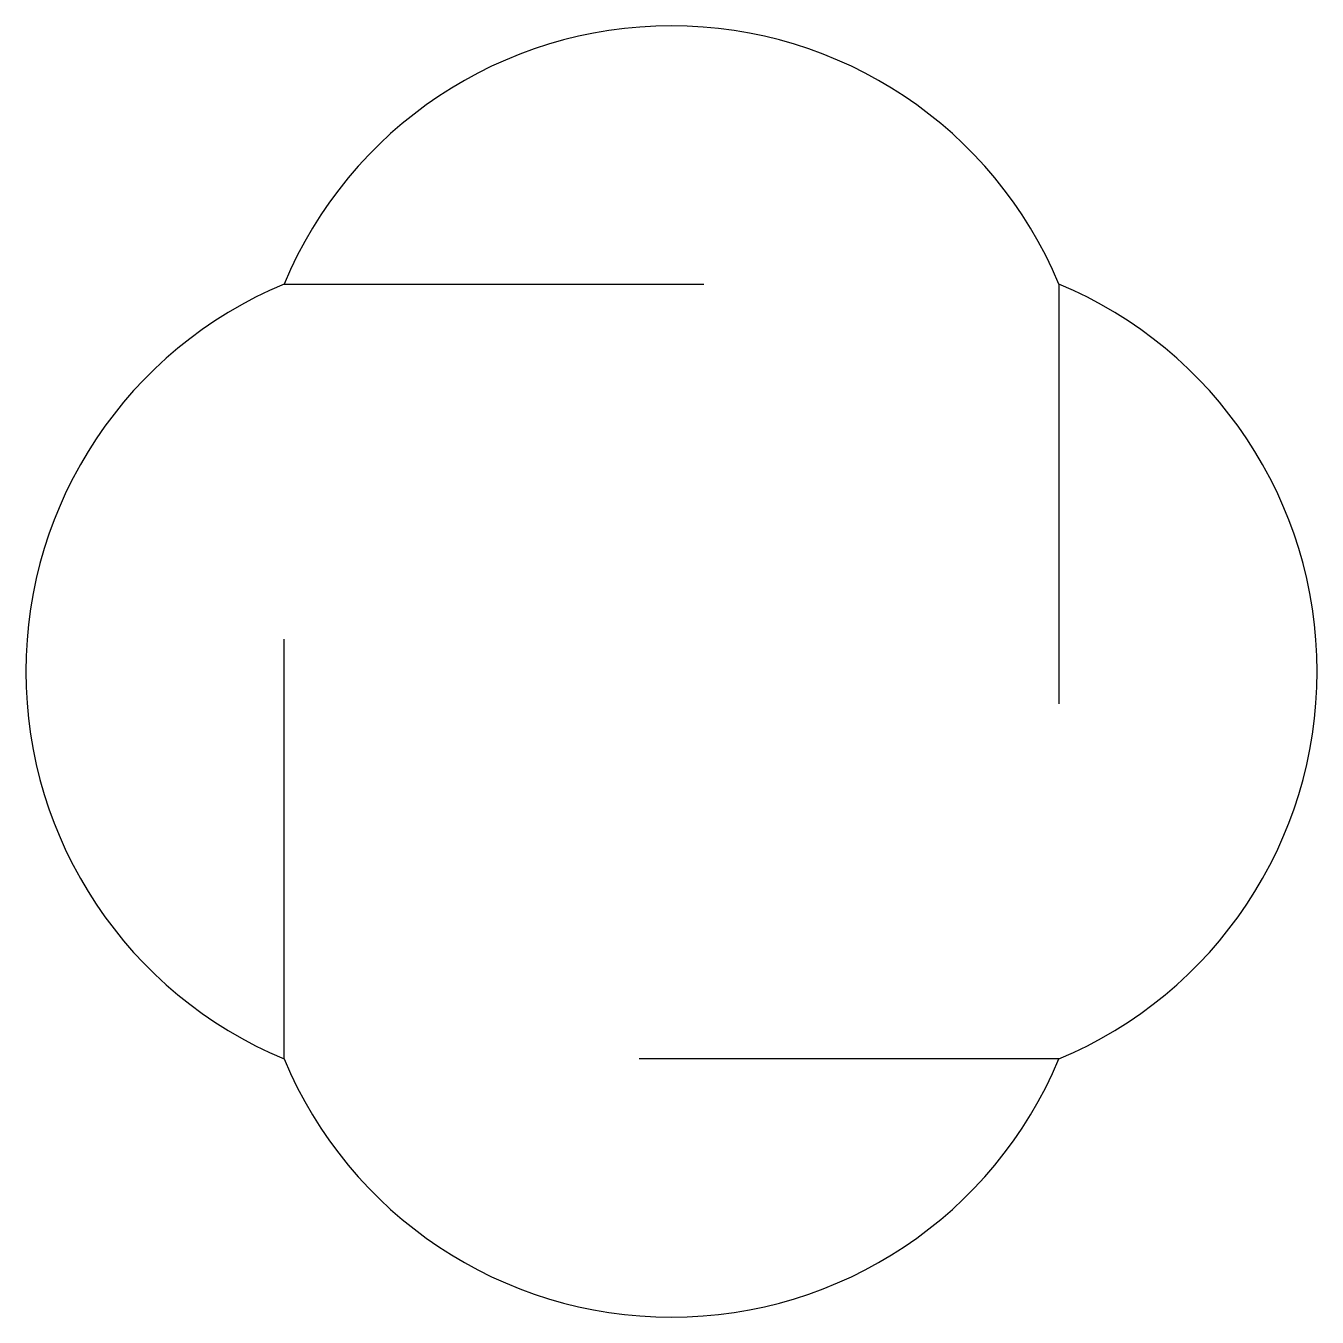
# Model space of a CAD drawing. Header units: millimetres. Extents: x 0 to 90, y 0 to 90.
import ezdxf

# ---------------------------------------------------------------- set-up
doc = ezdxf.new("R2010")
doc.units = ezdxf.units.MM
doc.layers.add('CUT', color=7, linetype='Continuous')
doc.layers.add('SLIT', color=1, linetype='Continuous')

msp = doc.modelspace()

# ---------------------------------------------------------------- linework, layer by layer
at = {"layer": 'CUT'}
for centre, start, end in [((45, 60.75), 22.61986, 157.38014), ((29.25, 45), 112.61986, 247.38014), ((60.75, 45), 292.61986, 67.38014), ((45, 29.25), 202.61986, 337.38014)]:
    msp.add_arc(centre, 29.25, start, end, dxfattribs=at)
at = {"layer": 'SLIT'}
for p, q in [((18, 72), (47.25, 72)), ((72, 72), (72, 42.75)), ((18, 18), (18, 47.25)), ((72, 18), (42.75, 18))]:
    msp.add_line(p, q, dxfattribs=at)

doc.saveas('drawing.dxf')
